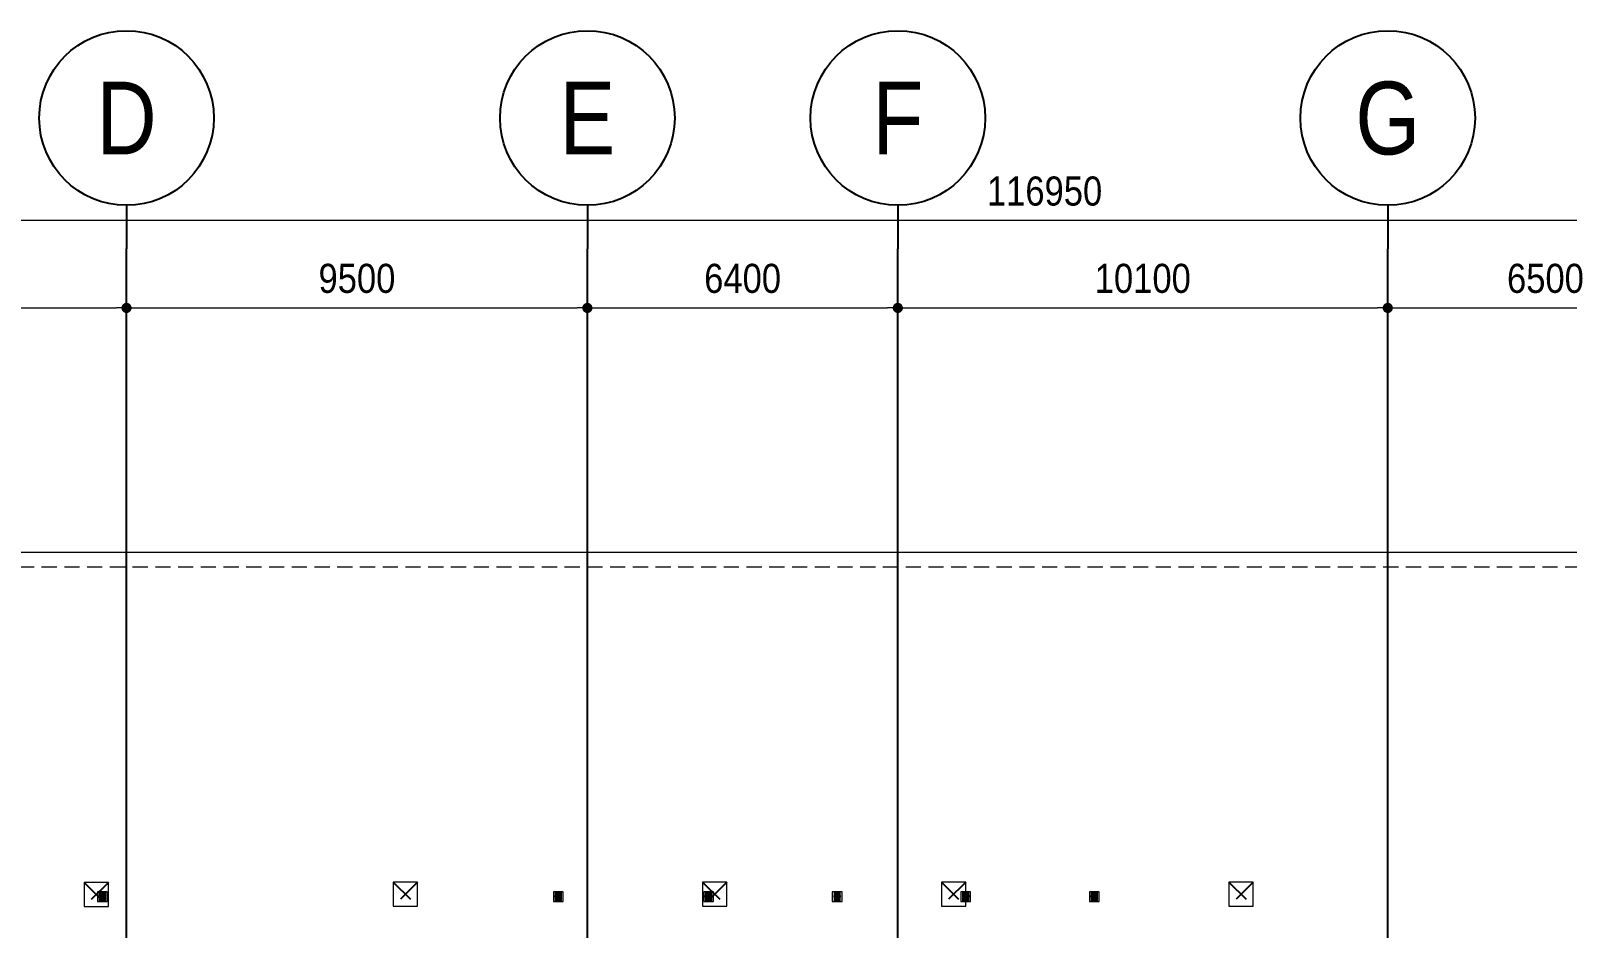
# Model space of a CAD drawing. Header units: millimetres. Extents: x -25197 to 555828, y -17247 to 174153.
# Drawn here: x 420011 to 451686, y 155647 to 174153 of the extents above; entities that cross this region are included whole.
import ezdxf
from ezdxf.enums import TextEntityAlignment as Align

# ---------------------------------------------------------------- set-up
doc = ezdxf.new("R2010")
doc.units = ezdxf.units.MM
doc.header["$LTSCALE"] = 250
for name, pattern in [('CHG_XX_Cot_Tang 1$0$CENTER', [20.2, 12.7, -2.5, 2.5, -2.5]), ('CHG_XX_Cot_Tang 1$0$CENTER2', [28.575, 19.05, -3.175, 3.175, -3.175]), ('CHG_XX_Cot_Tang 1$0$HIDDEN', [0.375, 0.25, -0.125]), ('CHG_XX_Cot_Tang 1$0$MB_Luoi truc$0$HTT Hidden 21', [3, 2, -1]), ('CHG_XX_Luoi truc$0$MB_Luoi truc$0$Center101', [13, 10, -1, 1, -1])]:
    doc.linetypes.add(name, pattern=pattern)
for name, color, linetype in [("CHG_XX_Cot_Tang 1$0$'S_Concrete_Center_1", 8, 'CHG_XX_Cot_Tang 1$0$CENTER2'), ("CHG_XX_Cot_Tang 1$0$'S_Steel_ Bold", 8, 'Continuous'), ('CHG_XX_Cot_Tang 1$0$cot 500 dung +850', 1, 'Continuous'), ('CHG_XX_Luoi truc$0$Grid', 34, 'Continuous'), ('CHG_XX_Luoi truc$0$Grid Line', 8, 'CHG_XX_Luoi truc$0$MB_Luoi truc$0$Center101')]:
    doc.layers.add(name, color=color, linetype=linetype)
for name, color, linetype, lineweight in [("CHG_XX_Cot_Tang 1$0$'S_Steel_Cont_2 Normal", 2, 'Continuous', 25), ("CHG_XX_Cot_Tang 1$0$'S_Steel_Cont_2 Normal_Plate", 150, 'Continuous', 15), ('CHG_XX_Cot_Tang 1$0$Cot thep', 51, 'Continuous', 15), ('CHG_XX_Cot_Tang 1$0$MB_Luoi truc$0$Dim 300', 1, 'Continuous', 5), ('CHG_XX_Cot_Tang 1$0$Net thay Tuong', 3, 'Continuous', 20), ('CHG_XX_Cot_Tang 1$0$NS-Pier', 150, 'Continuous', 9), ('Net cat Tuong', 4, 'Continuous', 9)]:
    doc.layers.add(name, color=color, linetype=linetype, lineweight=lineweight)
doc.styles.add('CHG_XX_Cot_Tang 1$0$MB_Luoi truc$0$Arial_C', font='arial.ttf', dxfattribs={"width": 0.85})
doc.styles.add('CHG_XX_Luoi truc$0$MB_Luoi truc$0$Grid A-F$0$VNI-HelveCB', font='VHELVCB_0.TTF')
doc.dimstyles.new('CHG_XX_Cot_Tang 1$0$MB_Luoi truc$0$Dim 300 (A1-A2)', dxfattribs={"dimscale": 300, "dimtxt": 2, "dimasz": 0.7, "dimexe": 0, "dimexo": 1, "dimgap": 1, "dimtad": 1, "dimdec": 0, "dimzin": 12, "dimdsep": 46, "dimtxsty": 'CHG_XX_Cot_Tang 1$0$MB_Luoi truc$0$Arial_C', "dimblk": 'CHG_XX_Cot_Tang 1$0$MB_Luoi truc$0$_Dot', "dimcen": 1, "dimclrd": 256, "dimclre": 256, "dimclrt": 3, "dimadec": 0, "dimazin": 0, "dimtfac": 1, "dimtdec": 0, "dimtix": 1, "dimtmove": 2, "dimatfit": 3, "dimldrblk": 'CHG_XX_Cot_Tang 1$0$MB_Luoi truc$0$HTT Arrow 30', "dimfxl": 1, "dimtolj": 1, "dimtzin": 0, "dimarcsym": 0})

# ---------------------------------------------------------------- blocks, each defined once
blk = doc.blocks.new('*U2169')
at = {"layer": 'CHG_XX_Luoi truc$0$Grid', "lineweight": -2}
blk.add_line((0, 611), (0, 608), dxfattribs=at)
blk.add_circle((0, 617), 6, dxfattribs=at)
at = {"layer": 'CHG_XX_Luoi truc$0$Grid Line'}
blk.add_line((0, 0), (0, 608), dxfattribs=at)
at = {"layer": 'CHG_XX_Luoi truc$0$Grid', "lineweight": -2, "style": 'CHG_XX_Luoi truc$0$MB_Luoi truc$0$Grid A-F$0$VNI-HelveCB'}
for tag, p in [('GRIDSUB', (0, 617)), ('GRID', (0, -9))]:
    blk.add_attdef(tag, text='', height=5, dxfattribs=at).set_placement(p, align=Align.MIDDLE)
blk = doc.blocks.new('CHG_XX_Luoi truc')
at = {"layer": 'CHG_XX_Luoi truc$0$Grid'}
ref = blk.add_blockref('*U2169', (28650, -12747), dxfattribs=dict(at, xscale=300, yscale=300, zscale=300))
ref.add_attrib('GRIDSUB', 'D', dxfattribs={"lineweight": -2, "height": 1500, "style": 'CHG_XX_Luoi truc$0$MB_Luoi truc$0$Grid A-F$0$VNI-HelveCB'}).set_placement((28650, 172353), align=Align.MIDDLE)
ref = blk.add_blockref('*U2169', (38150, -12747), dxfattribs=dict(at, xscale=300, yscale=300, zscale=300))
ref.add_attrib('GRIDSUB', 'E', dxfattribs={"lineweight": -2, "height": 1500, "style": 'CHG_XX_Luoi truc$0$MB_Luoi truc$0$Grid A-F$0$VNI-HelveCB'}).set_placement((38150, 172353), align=Align.MIDDLE)
ref = blk.add_blockref('*U2169', (44550, -12747), dxfattribs=dict(at, xscale=300, yscale=300, zscale=300))
ref.add_attrib('GRIDSUB', 'F', dxfattribs={"lineweight": -2, "height": 1500, "style": 'CHG_XX_Luoi truc$0$MB_Luoi truc$0$Grid A-F$0$VNI-HelveCB'}).set_placement((44550, 172353), align=Align.MIDDLE)
ref = blk.add_blockref('*U2169', (54650, -12747), dxfattribs=dict(at, xscale=300, yscale=300, zscale=300))
ref.add_attrib('GRIDSUB', 'G', dxfattribs={"lineweight": -2, "height": 1500, "style": 'CHG_XX_Luoi truc$0$MB_Luoi truc$0$Grid A-F$0$VNI-HelveCB'}).set_placement((54650, 172353), align=Align.MIDDLE)
blk = doc.blocks.new('CHG_XX_Cot_Tang 1$0$MB_Luoi truc$0$_Dot')
at = {"color": 0, "linetype": 'ByBlock', "lineweight": -2}
blk.add_line((-0.5, 0), (-1, 0), dxfattribs=at)
at = {"color": 0, "linetype": 'ByBlock', "const_width": 0.5}
blk.add_lwpolyline([(-0.25, 0, 1), (0.25, 0, 1)], format="xyb", close=True, dxfattribs=at)
blk = doc.blocks.new('*D2246')
at = {"layer": 'CHG_XX_Cot_Tang 1$0$MB_Luoi truc$0$Dim 300', "lineweight": -2, "transparency": 16777216}
for p, q in [((22700, 166908), (22700, 168437)), ((22910, 168437), (28440, 168437)), ((28650, 166908), (28650, 168437))]:
    blk.add_line(p, q, dxfattribs=at)
at = {"layer": 'Defpoints', "color": 0, "transparency": 16777216}
for p in [(28650, 168437), (22700, 166608), (28650, 166608)]:
    blk.add_point(p, dxfattribs=at)
at = {"layer": 'CHG_XX_Cot_Tang 1$0$MB_Luoi truc$0$Dim 300', "lineweight": -2, "transparency": 16777216, "xscale": 210, "yscale": 210, "zscale": 210, "rotation": 180}
blk.add_blockref('CHG_XX_Cot_Tang 1$0$MB_Luoi truc$0$_Dot', (22700, 168437), dxfattribs=at)
at = {"layer": 'CHG_XX_Cot_Tang 1$0$MB_Luoi truc$0$Dim 300', "lineweight": -2, "transparency": 16777216, "xscale": 210, "yscale": 210, "zscale": 210}
blk.add_blockref('CHG_XX_Cot_Tang 1$0$MB_Luoi truc$0$_Dot', (28650, 168437), dxfattribs=at)
at = {"layer": 'CHG_XX_Cot_Tang 1$0$MB_Luoi truc$0$Dim 300', "color": 3, "transparency": 16777216, "insert": (25675, 169043), "char_height": 600, "attachment_point": 5, "style": 'CHG_XX_Cot_Tang 1$0$MB_Luoi truc$0$Arial_C'}
blk.add_mtext('\\A1;5950', dxfattribs=at)
blk = doc.blocks.new('CHG_XX_Cot_Tang 1$0$MB_Luoi truc$0$HTT Arrow 30')
blk.add_hatch(color=256).paths.add_polyline_path([(-2.5, 0.375), (-2.5, -0.375), (0, 0)])
at = {"color": 0, "linetype": 'ByBlock', "lineweight": -2}
for p, q in [((0, 0), (-2.5, 0.375)), ((-2.5, -0.375), (-2.5, 0.375)), ((0, 0), (-2.5, -0.375))]:
    blk.add_line(p, q, dxfattribs=at)
blk = doc.blocks.new('*D2247')
at = {"layer": 'CHG_XX_Cot_Tang 1$0$MB_Luoi truc$0$Dim 300', "lineweight": -2, "transparency": 16777216}
for p, q in [((28650, 166908), (28650, 168437)), ((28860, 168437), (37940, 168437)), ((38150, 166908), (38150, 168437))]:
    blk.add_line(p, q, dxfattribs=at)
at = {"layer": 'Defpoints', "color": 0, "transparency": 16777216}
for p in [(38150, 168437), (28650, 166608), (38150, 166608)]:
    blk.add_point(p, dxfattribs=at)
at = {"layer": 'CHG_XX_Cot_Tang 1$0$MB_Luoi truc$0$Dim 300', "lineweight": -2, "transparency": 16777216, "xscale": 210, "yscale": 210, "zscale": 210, "rotation": 180}
blk.add_blockref('CHG_XX_Cot_Tang 1$0$MB_Luoi truc$0$_Dot', (28650, 168437), dxfattribs=at)
at = {"layer": 'CHG_XX_Cot_Tang 1$0$MB_Luoi truc$0$Dim 300', "lineweight": -2, "transparency": 16777216, "xscale": 210, "yscale": 210, "zscale": 210}
blk.add_blockref('CHG_XX_Cot_Tang 1$0$MB_Luoi truc$0$_Dot', (38150, 168437), dxfattribs=at)
at = {"layer": 'CHG_XX_Cot_Tang 1$0$MB_Luoi truc$0$Dim 300', "color": 3, "transparency": 16777216, "insert": (33400, 169043), "char_height": 600, "attachment_point": 5, "style": 'CHG_XX_Cot_Tang 1$0$MB_Luoi truc$0$Arial_C'}
blk.add_mtext('\\A1;9500', dxfattribs=at)
blk = doc.blocks.new('*D2248')
at = {"layer": 'CHG_XX_Cot_Tang 1$0$MB_Luoi truc$0$Dim 300', "lineweight": -2, "transparency": 16777216}
for p, q in [((38150, 166908), (38150, 168437)), ((38360, 168437), (44340, 168437)), ((44550, 166908), (44550, 168437))]:
    blk.add_line(p, q, dxfattribs=at)
at = {"layer": 'Defpoints', "color": 0, "transparency": 16777216}
for p in [(44550, 168437), (38150, 166608), (44550, 166608)]:
    blk.add_point(p, dxfattribs=at)
at = {"layer": 'CHG_XX_Cot_Tang 1$0$MB_Luoi truc$0$Dim 300', "lineweight": -2, "transparency": 16777216, "xscale": 210, "yscale": 210, "zscale": 210, "rotation": 180}
blk.add_blockref('CHG_XX_Cot_Tang 1$0$MB_Luoi truc$0$_Dot', (38150, 168437), dxfattribs=at)
at = {"layer": 'CHG_XX_Cot_Tang 1$0$MB_Luoi truc$0$Dim 300', "lineweight": -2, "transparency": 16777216, "xscale": 210, "yscale": 210, "zscale": 210}
blk.add_blockref('CHG_XX_Cot_Tang 1$0$MB_Luoi truc$0$_Dot', (44550, 168437), dxfattribs=at)
at = {"layer": 'CHG_XX_Cot_Tang 1$0$MB_Luoi truc$0$Dim 300', "color": 3, "transparency": 16777216, "insert": (41350, 169043), "char_height": 600, "attachment_point": 5, "style": 'CHG_XX_Cot_Tang 1$0$MB_Luoi truc$0$Arial_C'}
blk.add_mtext('\\A1;6400', dxfattribs=at)
blk = doc.blocks.new('*D2249')
at = {"layer": 'CHG_XX_Cot_Tang 1$0$MB_Luoi truc$0$Dim 300', "lineweight": -2, "transparency": 16777216}
for p, q in [((44550, 166908), (44550, 168437)), ((44760, 168437), (54440, 168437)), ((54650, 166908), (54650, 168437))]:
    blk.add_line(p, q, dxfattribs=at)
at = {"layer": 'Defpoints', "color": 0, "transparency": 16777216}
for p in [(54650, 168437), (44550, 166608), (54650, 166608)]:
    blk.add_point(p, dxfattribs=at)
at = {"layer": 'CHG_XX_Cot_Tang 1$0$MB_Luoi truc$0$Dim 300', "lineweight": -2, "transparency": 16777216, "xscale": 210, "yscale": 210, "zscale": 210, "rotation": 180}
blk.add_blockref('CHG_XX_Cot_Tang 1$0$MB_Luoi truc$0$_Dot', (44550, 168437), dxfattribs=at)
at = {"layer": 'CHG_XX_Cot_Tang 1$0$MB_Luoi truc$0$Dim 300', "lineweight": -2, "transparency": 16777216, "xscale": 210, "yscale": 210, "zscale": 210}
blk.add_blockref('CHG_XX_Cot_Tang 1$0$MB_Luoi truc$0$_Dot', (54650, 168437), dxfattribs=at)
at = {"layer": 'CHG_XX_Cot_Tang 1$0$MB_Luoi truc$0$Dim 300', "color": 3, "transparency": 16777216, "insert": (49600, 169043), "char_height": 600, "attachment_point": 5, "style": 'CHG_XX_Cot_Tang 1$0$MB_Luoi truc$0$Arial_C'}
blk.add_mtext('\\A1;10100', dxfattribs=at)
blk = doc.blocks.new('*D2250')
at = {"layer": 'CHG_XX_Cot_Tang 1$0$MB_Luoi truc$0$Dim 300', "lineweight": -2, "transparency": 16777216}
for p, q in [((54650, 166908), (54650, 168437)), ((54860, 168437), (60940, 168437)), ((61150, 166908), (61150, 168437))]:
    blk.add_line(p, q, dxfattribs=at)
at = {"layer": 'Defpoints', "color": 0, "transparency": 16777216}
for p in [(61150, 168437), (54650, 166608), (61150, 166608)]:
    blk.add_point(p, dxfattribs=at)
at = {"layer": 'CHG_XX_Cot_Tang 1$0$MB_Luoi truc$0$Dim 300', "lineweight": -2, "transparency": 16777216, "xscale": 210, "yscale": 210, "zscale": 210, "rotation": 180}
blk.add_blockref('CHG_XX_Cot_Tang 1$0$MB_Luoi truc$0$_Dot', (54650, 168437), dxfattribs=at)
at = {"layer": 'CHG_XX_Cot_Tang 1$0$MB_Luoi truc$0$Dim 300', "lineweight": -2, "transparency": 16777216, "xscale": 210, "yscale": 210, "zscale": 210}
blk.add_blockref('CHG_XX_Cot_Tang 1$0$MB_Luoi truc$0$_Dot', (61150, 168437), dxfattribs=at)
at = {"layer": 'CHG_XX_Cot_Tang 1$0$MB_Luoi truc$0$Dim 300', "color": 3, "transparency": 16777216, "insert": (57900, 169043), "char_height": 600, "attachment_point": 5, "style": 'CHG_XX_Cot_Tang 1$0$MB_Luoi truc$0$Arial_C'}
blk.add_mtext('\\A1;6500', dxfattribs=at)
blk = doc.blocks.new('*D2256')
at = {"layer": 'CHG_XX_Cot_Tang 1$0$MB_Luoi truc$0$Dim 300', "lineweight": -2, "transparency": 16777216}
for p, q in [((-10900, 166908), (-10900, 170237)), ((105840, 170237), (-10690, 170237)), ((106050, 166908), (106050, 170237))]:
    blk.add_line(p, q, dxfattribs=at)
at = {"layer": 'Defpoints', "color": 0, "transparency": 16777216}
for p in [(-10900, 170237), (-10900, 166608), (106050, 166608)]:
    blk.add_point(p, dxfattribs=at)
at = {"layer": 'CHG_XX_Cot_Tang 1$0$MB_Luoi truc$0$Dim 300', "lineweight": -2, "transparency": 16777216, "xscale": 210, "yscale": 210, "zscale": 210, "rotation": 180}
blk.add_blockref('CHG_XX_Cot_Tang 1$0$MB_Luoi truc$0$_Dot', (-10900, 170237), dxfattribs=at)
at = {"layer": 'CHG_XX_Cot_Tang 1$0$MB_Luoi truc$0$Dim 300', "lineweight": -2, "transparency": 16777216, "xscale": 210, "yscale": 210, "zscale": 210}
blk.add_blockref('CHG_XX_Cot_Tang 1$0$MB_Luoi truc$0$_Dot', (106050, 170237), dxfattribs=at)
at = {"layer": 'CHG_XX_Cot_Tang 1$0$MB_Luoi truc$0$Dim 300', "color": 3, "transparency": 16777216, "insert": (47575, 170843), "char_height": 600, "attachment_point": 5, "style": 'CHG_XX_Cot_Tang 1$0$MB_Luoi truc$0$Arial_C'}
blk.add_mtext('\\A1;116950', dxfattribs=at)
blk = doc.blocks.new('CHG_XX_Cot_Tang 1$0$500x500')
at = {"color": 1, "linetype": 'CHG_XX_Cot_Tang 1$0$MB_Luoi truc$0$HTT Hidden 21'}
for p, q in [((250, 250), (-250, -250)), ((-250, 250), (250, -250))]:
    blk.add_line(p, q, dxfattribs=at)
at = {"layer": 'CHG_XX_Cot_Tang 1$0$NS-Pier', "color": 1}
blk.add_lwpolyline([(250, -250), (250, 250), (-250, 250), (-250, -250)], close=True, dxfattribs=at)
blk = doc.blocks.new('*U2301')
at = {"layer": "CHG_XX_Cot_Tang 1$0$'S_Steel_ Bold", "linetype": 'CHG_XX_Cot_Tang 1$0$CENTER', "ltscale": 0.05}
for p, q in [((-13, 0), (13, 0)), ((0, 13), (0, -13))]:
    blk.add_line(p, q, dxfattribs=at)
at = {"layer": "CHG_XX_Cot_Tang 1$0$'S_Steel_ Bold", "color": 1}
blk.add_circle((0, 0), 7, dxfattribs=at)
blk = doc.blocks.new('CHG_XX_Cot_Tang 1$0$A$C42BB3C5E')
at = {"color": 8, "linetype": 'CHG_XX_Cot_Tang 1$0$MB_Luoi truc$0$HTT Hidden 21'}
blk.add_lwpolyline([(-75, -113), (125, -113), (125, 87), (-75, 87)], close=True, dxfattribs=at)
at = {"layer": "CHG_XX_Cot_Tang 1$0$'S_Concrete_Center_1"}
for p, q in [((25, 63), (25, -88)), ((125, -13), (-83, -13))]:
    blk.add_line(p, q, dxfattribs=at)
at = {"layer": "CHG_XX_Cot_Tang 1$0$'S_Steel_Cont_2 Normal"}
blk.add_lwpolyline([(-37, -15, 0.414214), (-43, -21), (-43, -50), (-50, -50), (-50, 25), (-43, 25), (-43, -4, 0.414214), (-37, -10), (87, -10, 0.414214), (93, -4), (93, 25), (100, 25), (100, -50), (93, -50), (93, -21, 0.414214), (87, -15)], format="xyb", close=True, dxfattribs=at)
at = {"layer": "CHG_XX_Cot_Tang 1$0$'S_Steel_Cont_2 Normal_Plate"}
blk.add_lwpolyline([(115, 45), (115, -70), (-65, -70), (-65, 45)], close=True, dxfattribs=at)
at = {"layer": "CHG_XX_Cot_Tang 1$0$'S_Steel_ Bold"}
for p in [(-10, 20), (60, 20)]:
    blk.add_blockref('*U2301', p, dxfattribs=at)
at = {"layer": "CHG_XX_Cot_Tang 1$0$'S_Steel_ Bold", "xscale": -1, "rotation": 180}
for p in [(-10, -45), (60, -45)]:
    blk.add_blockref('*U2301', p, dxfattribs=at)
blk = doc.blocks.new('CHG_XX_Cot_Tang 1$0$net pergola')
at = {"layer": 'CHG_XX_Cot_Tang 1$0$Net thay Tuong', "rotation": 270}
for p in [(-6256, 104825), (3144, 104825), (6244, 104825), (8894, 104825), (11544, 104825), (14194, 104825)]:
    blk.add_blockref('CHG_XX_Cot_Tang 1$0$A$C42BB3C5E', p, dxfattribs=at)
blk = doc.blocks.new('CHG_XX_Cot_Tang 1')
at = {"layer": 'CHG_XX_Cot_Tang 1$0$NS-Pier', "linetype": 'Continuous', "ltscale": 5}
blk.add_lwpolyline([(-300, 85450), (-10900, 85450), (-10900, 163400), (99639.2, 163400), (106050, 158254.3), (106050, -6022), (103575.5, -9000), (32350, -9000), (32350, 84050), (-300, 84050)], close=True, dxfattribs=at)
at = {"layer": 'CHG_XX_Cot_Tang 1$0$NS-Pier', "linetype": 'CHG_XX_Cot_Tang 1$0$HIDDEN', "ltscale": 5}
blk.add_lwpolyline([(32650, 84350), (0, 84350), (0, 85750), (-10600, 85750), (-10600, 163100), (99533.7, 163100), (105750, 158110.4), (105750, -5913.6), (103434.7, -8700), (32650, -8700), (32650, 84350), (32650, -8700), (103404.7, -8700)], dxfattribs=at)
at = {"layer": 'CHG_XX_Cot_Tang 1$0$cot 500 dung +850'}
for p in [(28025, 156343.1), (34398, 156350), (40775, 156350), (45700, 156350), (51625, 156350)]:
    blk.add_blockref('CHG_XX_Cot_Tang 1$0$500x500', p, dxfattribs=at)
at = {"layer": 'CHG_XX_Cot_Tang 1$0$Cot thep'}
blk.add_blockref('CHG_XX_Cot_Tang 1$0$net pergola', (34418.2, 51500), dxfattribs=at)
at = {"layer": 'CHG_XX_Cot_Tang 1$0$NS-Pier'}
blk.add_blockref('CHG_XX_Luoi truc', (0, 0), dxfattribs=at)
at = {"layer": 'CHG_XX_Cot_Tang 1$0$MB_Luoi truc$0$Dim 300'}
for base, p1, p2, picture, middle in [((-10900, 170237), (106050, 166608.3), (-10900, 166608.3), '*D2256', (47575, 170843.4)), ((28650, 168437), (22700, 166608.3), (28650, 166608.3), '*D2246', (25675, 169043.4)), ((38150, 168437), (28650, 166608.3), (38150, 166608.3), '*D2247', (33400, 169043.4)), ((44550, 168437), (38150, 166608.3), (44550, 166608.3), '*D2248', (41350, 169043.4)), ((54650, 168437), (44550, 166608.3), (54650, 166608.3), '*D2249', (49600, 169043.4)), ((61150, 168437), (54650, 166608.3), (61150, 166608.3), '*D2250', (57900, 169043.4))]:
    dim = blk.add_linear_dim(base=base, p1=p1, p2=p2, dimstyle='CHG_XX_Cot_Tang 1$0$MB_Luoi truc$0$Dim 300 (A1-A2)', dxfattribs=at)
    dim.commit()
    dim.dimension.update_dxf_attribs({"geometry": picture, "text_midpoint": middle})

msp = doc.modelspace()

# ---------------------------------------------------------------- block references
at = {"layer": 'Net cat Tuong'}
for name in ['CHG_XX_Luoi truc', 'CHG_XX_Cot_Tang 1', 'CHG_XX_Cot_Tang 1']:
    msp.add_blockref(name, (393336.05606, 0), dxfattribs=at)

doc.saveas('drawing.dxf')
